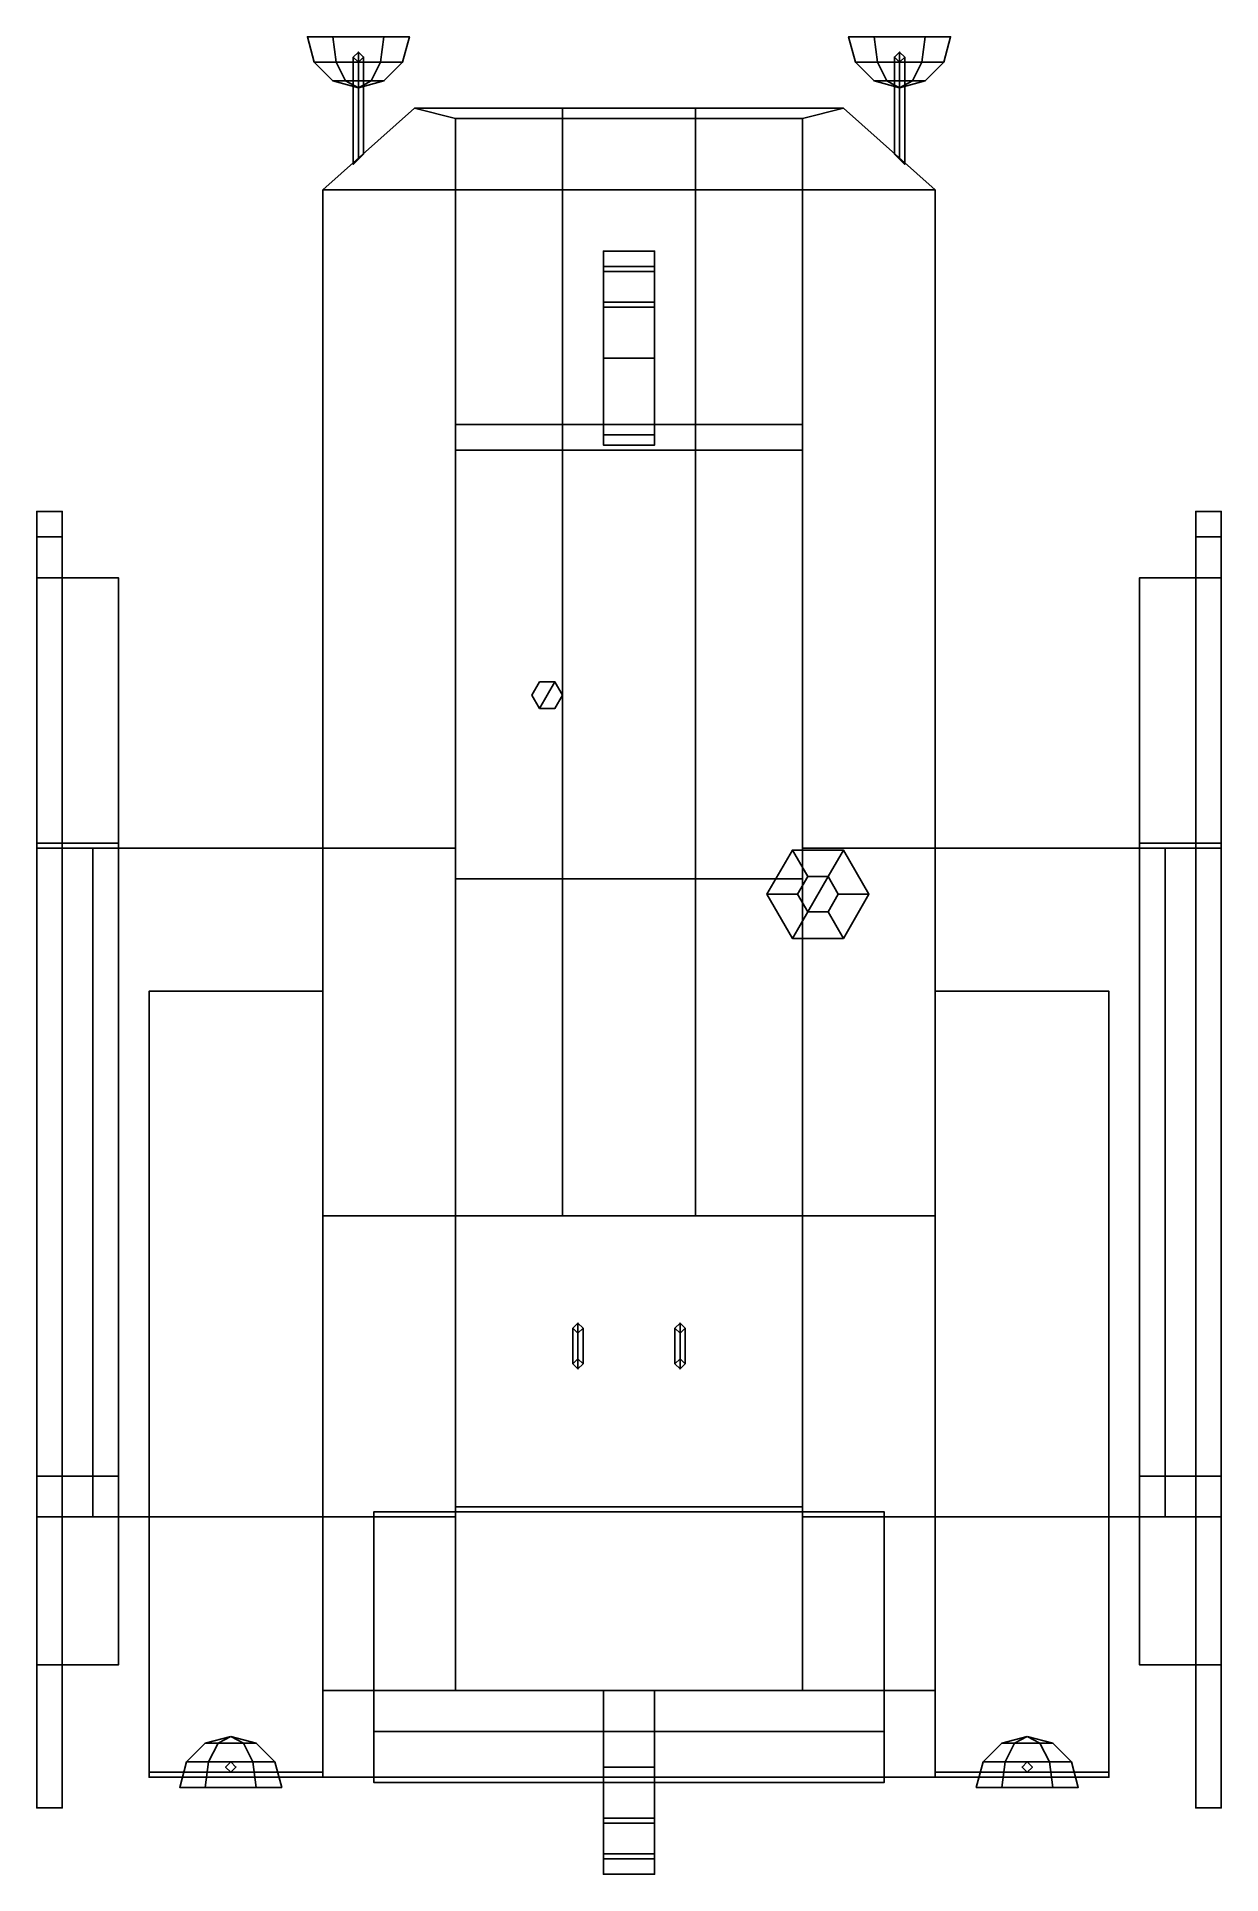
# Model space of a CAD drawing. Extents: x -1.16 to 1.16, y -1.63 to 1.97.
import ezdxf

# ---------------------------------------------------------------- set-up
doc = ezdxf.new("R2010")
doc.units = 0
doc.layers.get('0').update_dxf_attribs({"linetype": 'CONTINUOUS'})

msp = doc.modelspace()

# ---------------------------------------------------------------- linework, layer by layer
for points in [[(-0.48, 1.97, 1.8866), (-0.43, 1.97, 1.8), (-0.63, 1.97, 1.8), (-0.58, 1.97, 1.8866)], [(-0.5733, 1.92, 1.875), (-0.58, 1.97, 1.8866), (-0.63, 1.97, 1.8), (-0.6166, 1.92, 1.8)], [(-0.43, 1.97, 1.8), (-0.48, 1.97, 1.7134), (-0.58, 1.97, 1.7134), (-0.63, 1.97, 1.8)], [(-0.6166, 1.92, 1.8), (-0.63, 1.97, 1.8), (-0.58, 1.97, 1.7134), (-0.5733, 1.92, 1.725)], [(-0.5733, 1.92, 1.725), (-0.58, 1.97, 1.7134), (-0.48, 1.97, 1.7134), (-0.4867, 1.92, 1.725)], [(-0.4867, 1.92, 1.875), (-0.48, 1.97, 1.8866), (-0.58, 1.97, 1.8866), (-0.5733, 1.92, 1.875)], [(-0.4434, 1.92, 1.8), (-0.43, 1.97, 1.8), (-0.48, 1.97, 1.8866), (-0.4867, 1.92, 1.875)], [(-0.4867, 1.92, 1.725), (-0.48, 1.97, 1.7134), (-0.43, 1.97, 1.8), (-0.4434, 1.92, 1.8)], [(0.4434, 1.92, 1.8), (0.43, 1.97, 1.8), (0.48, 1.97, 1.7134), (0.4867, 1.92, 1.725)], [(0.4867, 1.92, 1.875), (0.48, 1.97, 1.8866), (0.43, 1.97, 1.8), (0.4434, 1.92, 1.8)], [(0.58, 1.97, 1.8866), (0.63, 1.97, 1.8), (0.43, 1.97, 1.8), (0.48, 1.97, 1.8866)], [(0.63, 1.97, 1.8), (0.58, 1.97, 1.7134), (0.48, 1.97, 1.7134), (0.43, 1.97, 1.8)], [(0.4867, 1.92, 1.725), (0.48, 1.97, 1.7134), (0.58, 1.97, 1.7134), (0.5733, 1.92, 1.725)], [(0.5733, 1.92, 1.875), (0.58, 1.97, 1.8866), (0.48, 1.97, 1.8866), (0.4867, 1.92, 1.875)], [(0.5733, 1.92, 1.725), (0.58, 1.97, 1.7134), (0.63, 1.97, 1.8), (0.6166, 1.92, 1.8)], [(0.6166, 1.92, 1.8), (0.63, 1.97, 1.8), (0.58, 1.97, 1.8866), (0.5733, 1.92, 1.875)], [(-0.555, 1.8834, 1.8433), (-0.5733, 1.92, 1.875), (-0.6166, 1.92, 1.8), (-0.58, 1.8834, 1.8)], [(-0.58, 1.8834, 1.8), (-0.6166, 1.92, 1.8), (-0.5733, 1.92, 1.725), (-0.555, 1.8834, 1.7567)], [(-0.555, 1.8834, 1.7567), (-0.5733, 1.92, 1.725), (-0.4867, 1.92, 1.725), (-0.505, 1.8834, 1.7567)], [(-0.505, 1.8834, 1.8433), (-0.4867, 1.92, 1.875), (-0.5733, 1.92, 1.875), (-0.555, 1.8834, 1.8433)], [(-0.53, 1.94, 1.65), (-0.54, 1.93, 1.66), (-0.54, 1.93, 1.73), (-0.53, 1.94, 1.73)], [(-0.53, 1.94, 1.67), (-0.54, 1.93, 1.66), (-0.54, 1.72, 1.66), (-0.53, 1.73, 1.67)], [(-0.54, 1.93, 1.66), (-0.53, 1.92, 1.67), (-0.53, 1.92, 1.73), (-0.54, 1.93, 1.73)], [(-0.54, 1.93, 1.66), (-0.53, 1.92, 1.65), (-0.53, 1.73, 1.65), (-0.54, 1.72, 1.66)], [(-0.52, 1.93, 1.66), (-0.53, 1.94, 1.65), (-0.53, 1.94, 1.73), (-0.52, 1.93, 1.73)], [(-0.52, 1.93, 1.66), (-0.53, 1.94, 1.67), (-0.53, 1.73, 1.67), (-0.52, 1.74, 1.66)], [(-0.53, 1.92, 1.67), (-0.52, 1.93, 1.66), (-0.52, 1.93, 1.73), (-0.53, 1.92, 1.73)], [(-0.53, 1.92, 1.65), (-0.52, 1.93, 1.66), (-0.52, 1.74, 1.66), (-0.53, 1.73, 1.65)], [(-0.48, 1.8834, 1.8), (-0.4434, 1.92, 1.8), (-0.4867, 1.92, 1.875), (-0.505, 1.8834, 1.8433)], [(-0.505, 1.8834, 1.7567), (-0.4867, 1.92, 1.725), (-0.4434, 1.92, 1.8), (-0.48, 1.8834, 1.8)], [(0.48, 1.8834, 1.8), (0.4434, 1.92, 1.8), (0.4867, 1.92, 1.725), (0.505, 1.8834, 1.7567)], [(0.505, 1.8834, 1.8433), (0.4867, 1.92, 1.875), (0.4434, 1.92, 1.8), (0.48, 1.8834, 1.8)], [(0.505, 1.8834, 1.7567), (0.4867, 1.92, 1.725), (0.5733, 1.92, 1.725), (0.555, 1.8834, 1.7567)], [(0.555, 1.8834, 1.8433), (0.5733, 1.92, 1.875), (0.4867, 1.92, 1.875), (0.505, 1.8834, 1.8433)], [(0.53, 1.94, 1.65), (0.52, 1.93, 1.66), (0.52, 1.93, 1.73), (0.53, 1.94, 1.73)], [(0.52, 1.93, 1.66), (0.53, 1.94, 1.65), (0.53, 1.73, 1.65), (0.52, 1.74, 1.66)], [(0.52, 1.93, 1.66), (0.53, 1.92, 1.67), (0.53, 1.92, 1.73), (0.52, 1.93, 1.73)], [(0.53, 1.92, 1.67), (0.52, 1.93, 1.66), (0.52, 1.74, 1.66), (0.53, 1.73, 1.67)], [(0.54, 1.93, 1.66), (0.53, 1.94, 1.65), (0.53, 1.94, 1.73), (0.54, 1.93, 1.73)], [(0.53, 1.94, 1.65), (0.54, 1.93, 1.66), (0.54, 1.72, 1.66), (0.53, 1.73, 1.65)], [(0.53, 1.92, 1.67), (0.54, 1.93, 1.66), (0.54, 1.93, 1.73), (0.53, 1.92, 1.73)], [(0.54, 1.93, 1.66), (0.53, 1.92, 1.67), (0.53, 1.73, 1.67), (0.54, 1.72, 1.66)], [(0.555, 1.8834, 1.7567), (0.5733, 1.92, 1.725), (0.6166, 1.92, 1.8), (0.58, 1.8834, 1.8)], [(0.58, 1.8834, 1.8), (0.6166, 1.92, 1.8), (0.5733, 1.92, 1.875), (0.555, 1.8834, 1.8433)], [(-0.53, 1.87, 1.8), (-0.555, 1.8834, 1.8433), (-0.58, 1.8834, 1.8), (-0.53, 1.87, 1.8)], [(-0.53, 1.87, 1.8), (-0.58, 1.8834, 1.8), (-0.555, 1.8834, 1.7567), (-0.53, 1.87, 1.8)], [(-0.53, 1.87, 1.8), (-0.505, 1.8834, 1.8433), (-0.555, 1.8834, 1.8433), (-0.53, 1.87, 1.8)], [(-0.53, 1.87, 1.8), (-0.555, 1.8834, 1.7567), (-0.505, 1.8834, 1.7567), (-0.53, 1.87, 1.8)], [(-0.53, 1.87, 1.8), (-0.48, 1.8834, 1.8), (-0.505, 1.8834, 1.8433), (-0.53, 1.87, 1.8)], [(-0.53, 1.87, 1.8), (-0.505, 1.8834, 1.7567), (-0.48, 1.8834, 1.8), (-0.53, 1.87, 1.8)], [(0.53, 1.87, 1.8), (0.48, 1.8834, 1.8), (0.505, 1.8834, 1.7567), (0.53, 1.87, 1.8)], [(0.53, 1.87, 1.8), (0.505, 1.8834, 1.8433), (0.48, 1.8834, 1.8), (0.53, 1.87, 1.8)], [(0.53, 1.87, 1.8), (0.505, 1.8834, 1.7567), (0.555, 1.8834, 1.7567), (0.53, 1.87, 1.8)], [(0.53, 1.87, 1.8), (0.555, 1.8834, 1.8433), (0.505, 1.8834, 1.8433), (0.53, 1.87, 1.8)], [(0.53, 1.87, 1.8), (0.555, 1.8834, 1.7567), (0.58, 1.8834, 1.8), (0.53, 1.87, 1.8)], [(0.53, 1.87, 1.8), (0.58, 1.8834, 1.8), (0.555, 1.8834, 1.8433), (0.53, 1.87, 1.8)], [(-0.42, 1.83, 0.86), (-0.6, 1.67, 0.86), (-0.6, 1.67, 1.9), (-0.42, 1.83, 1.9)], [(-0.42, 1.83, 1.9), (-0.6, 1.67, 1.9), (-0.13, 1.67, 1.99), (-0.13, 1.83, 1.99)], [(-0.34, 1.81, 0.81), (-0.34, 1.67, 0.78), (-0.6, 1.67, 0.86), (-0.42, 1.83, 0.86)], [(0.42, 1.83, 1.9), (0.42, 1.83, 0.86), (-0.42, 1.83, 0.86), (-0.42, 1.83, 1.9)], [(0.13, 1.83, 1.99), (0.42, 1.83, 1.9), (-0.42, 1.83, 1.9), (-0.13, 1.83, 1.99)], [(0.42, 1.83, 0.86), (0.34, 1.81, 0.81), (-0.34, 1.81, 0.81), (-0.42, 1.83, 0.86)], [(0.34, 1.81, 0.81), (0.34, 1.67, 0.78), (-0.34, 1.67, 0.78), (-0.34, 1.81, 0.81)], [(-0.13, 1.83, 1.99), (-0.13, 1.67, 1.99), (0.13, 1.67, 1.99), (0.13, 1.83, 1.99)], [(0.13, 1.67, 1.99), (0.6, 1.67, 1.9), (0.42, 1.83, 1.9), (0.13, 1.83, 1.99)], [(0.6, 1.67, 0.86), (0.34, 1.67, 0.78), (0.34, 1.81, 0.81), (0.42, 1.83, 0.86)], [(0.6, 1.67, 1.9), (0.6, 1.67, 0.86), (0.42, 1.83, 0.86), (0.42, 1.83, 1.9)], [(-0.6, 1.67, 0.86), (-0.6, -0.34, 0.86), (-0.6, -0.34, 1.9), (-0.6, 1.67, 1.9)], [(0.6, 1.67, 1.9), (0.6, 1.67, 0.86), (-0.6, 1.67, 0.86), (-0.6, 1.67, 1.9)], [(-0.6, 1.67, 1.9), (-0.6, 1.67, 0.86), (0.6, 1.67, 0.86), (0.6, 1.67, 1.9)], [(-0.6, 1.67, 1.9), (-0.6, -0.34, 1.9), (-0.13, -0.34, 1.99), (-0.13, 1.67, 1.99)], [(-0.34, 1.67, 0.78), (-0.34, -0.34, 0.68), (-0.6, -0.34, 0.86), (-0.6, 1.67, 0.86)], [(0.34, 1.67, 0.78), (0.34, -0.34, 0.68), (-0.34, -0.34, 0.68), (-0.34, 1.67, 0.78)], [(-0.13, 1.67, 1.99), (-0.13, -0.34, 1.99), (0.13, -0.34, 1.99), (0.13, 1.67, 1.99)], [(0.13, -0.34, 1.99), (0.6, -0.34, 1.9), (0.6, 1.67, 1.9), (0.13, 1.67, 1.99)], [(0.6, -0.34, 0.86), (0.34, -0.34, 0.68), (0.34, 1.67, 0.78), (0.6, 1.67, 0.86)], [(0.6, -0.34, 1.9), (0.6, -0.34, 0.86), (0.6, 1.67, 0.86), (0.6, 1.67, 1.9)], [(-0.05, 1.55, 0.5), (-0.05, 1.52, 0.4), (-0.05, 1.51, 0.47), (-0.05, 1.51, 0.59)], [(0.05, 1.51, 0.59), (0.05, 1.55, 0.5), (-0.05, 1.55, 0.5), (-0.05, 1.51, 0.59)], [(0.05, 1.55, 0.5), (0.05, 1.52, 0.4), (-0.05, 1.52, 0.4), (-0.05, 1.55, 0.5)], [(0.05, 1.51, 0.47), (0.05, 1.52, 0.4), (0.05, 1.55, 0.5), (0.05, 1.51, 0.59)], [(-0.05, 1.52, 0.4), (-0.05, 1.45, 0.4), (-0.05, 1.44, 0.47), (-0.05, 1.51, 0.47)], [(0.05, 1.52, 0.4), (0.05, 1.45, 0.4), (-0.05, 1.45, 0.4), (-0.05, 1.52, 0.4)], [(0.05, 1.44, 0.47), (0.05, 1.45, 0.4), (0.05, 1.52, 0.4), (0.05, 1.51, 0.47)], [(-0.05, 1.51, 0.47), (-0.05, 1.44, 0.47), (0.05, 1.44, 0.47), (0.05, 1.51, 0.47)], [(-0.05, 1.51, 0.59), (-0.05, 1.51, 0.47), (0.05, 1.51, 0.47), (0.05, 1.51, 0.59)], [(-0.05, 1.45, 0.4), (-0.05, 1.34, 0.45), (-0.05, 1.34, 0.58), (-0.05, 1.44, 0.47)], [(0.05, 1.45, 0.4), (0.05, 1.34, 0.45), (-0.05, 1.34, 0.45), (-0.05, 1.45, 0.4)], [(-0.05, 1.44, 0.47), (-0.05, 1.34, 0.58), (0.05, 1.34, 0.58), (0.05, 1.44, 0.47)], [(0.05, 1.34, 0.58), (0.05, 1.34, 0.45), (0.05, 1.45, 0.4), (0.05, 1.44, 0.47)], [(-0.05, 1.34, 0.4), (-0.05, 1.17, 0.4), (-0.05, 1.19, 0.58), (-0.05, 1.34, 0.58)], [(0.05, 1.34, 0.45), (0.05, 1.34, 0.4), (-0.05, 1.34, 0.4), (-0.05, 1.34, 0.45)], [(0.05, 1.34, 0.4), (0.05, 1.17, 0.4), (-0.05, 1.17, 0.4), (-0.05, 1.34, 0.4)], [(-0.05, 1.34, 0.58), (-0.05, 1.19, 0.58), (0.05, 1.19, 0.58), (0.05, 1.34, 0.58)], [(0.05, 1.19, 0.58), (0.05, 1.17, 0.4), (0.05, 1.34, 0.4), (0.05, 1.34, 0.58)], [(-0.34, 1.16, 0.26), (-0.34, -1.27, 0.26), (-0.34, -1.27, 0.68), (-0.34, 1.21, 0.76)], [(0.34, 1.21, 0.76), (0.34, 1.16, 0.26), (-0.34, 1.16, 0.26), (-0.34, 1.21, 0.76)], [(0.34, -1.27, 0.68), (0.34, -1.27, 0.26), (0.34, 1.16, 0.26), (0.34, 1.21, 0.76)], [(0.34, 1.16, 0.26), (0.34, -1.27, 0.26), (-0.34, -1.27, 0.26), (-0.34, 1.16, 0.26)], [(-1.16, 0.99, 0.26), (-1.16, -1.5, 0.26), (-1.16, -1.5, 0.41), (-1.16, 1.04, 0.41)], [(-1.11, 1.04, 0.41), (-1.11, 0.99, 0.26), (-1.16, 0.99, 0.26), (-1.16, 1.04, 0.41)], [(-1.16, 1.04, 0.41), (-1.16, -1.5, 0.41), (-1.11, -1.5, 0.41), (-1.11, 1.04, 0.41)], [(-1.11, -1.5, 0.41), (-1.11, -1.5, 0.26), (-1.11, 0.99, 0.26), (-1.11, 1.04, 0.41)], [(1.11, 0.99, 0.26), (1.11, -1.5, 0.26), (1.11, -1.5, 0.41), (1.11, 1.04, 0.41)], [(1.11, 1.04, 0.41), (1.11, -1.5, 0.41), (1.16, -1.5, 0.41), (1.16, 1.04, 0.41)], [(1.16, 1.04, 0.41), (1.16, 0.99, 0.26), (1.11, 0.99, 0.26), (1.11, 1.04, 0.41)], [(1.16, -1.5, 0.41), (1.16, -1.5, 0.26), (1.16, 0.99, 0.26), (1.16, 1.04, 0.41)], [(-1.16, 0.91, 0.14), (-1.16, -1.22, 0.14), (-1.16, -1.5, 0.26), (-1.16, 0.99, 0.26)], [(-1.11, 0.99, 0.26), (-1.11, 0.91, 0.14), (-1.16, 0.91, 0.14), (-1.16, 0.99, 0.26)], [(-1.11, -1.5, 0.26), (-1.11, -1.22, 0.14), (-1.11, 0.91, 0.14), (-1.11, 0.99, 0.26)], [(1.11, 0.91, 0.14), (1.11, -1.22, 0.14), (1.11, -1.5, 0.26), (1.11, 0.99, 0.26)], [(1.16, 0.99, 0.26), (1.16, 0.91, 0.14), (1.11, 0.91, 0.14), (1.11, 0.99, 0.26)], [(1.16, -1.5, 0.26), (1.16, -1.22, 0.14), (1.16, 0.91, 0.14), (1.16, 0.99, 0.26)], [(-1.16, 0.39, 0.05), (-1.16, -0.85, 0.05), (-1.16, -1.22, 0.14), (-1.16, 0.91, 0.14)], [(-1, 0.91, 0.14), (-1, 0.39, 0.05), (-1.16, 0.39, 0.05), (-1.16, 0.91, 0.14)], [(-1.11, 0.91, 0.14), (-1.11, -1.22, 0.14), (-1, -1.22, 0.14), (-1, 0.91, 0.14)], [(-1, -1.22, 0.14), (-1, -0.85, 0.05), (-1, 0.39, 0.05), (-1, 0.91, 0.14)], [(1, 0.39, 0.05), (1, -0.85, 0.05), (1, -1.22, 0.14), (1, 0.91, 0.14)], [(1.16, 0.91, 0.14), (1.16, 0.39, 0.05), (1, 0.39, 0.05), (1, 0.91, 0.14)], [(1, 0.91, 0.14), (1, -1.22, 0.14), (1.11, -1.22, 0.14), (1.11, 0.91, 0.14)], [(1.16, -1.22, 0.14), (1.16, -0.85, 0.05), (1.16, 0.39, 0.05), (1.16, 0.91, 0.14)], [(-0.175, 0.706, 1.98), (-0.19, 0.68, 1.97), (-0.19, 0.68, 2.77), (-0.175, 0.706, 2.77)], [(-0.175, 0.706, 2.77), (-0.19, 0.68, 2.77), (-0.175, 0.654, 2.77), (-0.145, 0.706, 2.77)], [(-0.145, 0.706, 1.98), (-0.175, 0.706, 1.98), (-0.175, 0.706, 2.77), (-0.145, 0.706, 2.77)], [(-0.145, 0.706, 2.77), (-0.175, 0.654, 2.77), (-0.145, 0.654, 2.77), (-0.13, 0.68, 2.77)], [(-0.13, 0.68, 1.99), (-0.145, 0.706, 1.98), (-0.145, 0.706, 2.77), (-0.13, 0.68, 2.77)], [(-0.19, 0.68, 1.97), (-0.175, 0.654, 1.98), (-0.175, 0.654, 2.77), (-0.19, 0.68, 2.77)], [(-0.175, 0.654, 1.98), (-0.145, 0.654, 1.98), (-0.145, 0.654, 2.77), (-0.175, 0.654, 2.77)], [(-0.145, 0.654, 1.98), (-0.13, 0.68, 1.99), (-0.13, 0.68, 2.77), (-0.145, 0.654, 2.77)], [(-1, 0.39, 0.05), (-1, -0.85, 0.05), (-1.16, -0.85, 0.05), (-1.16, 0.39, 0.05)], [(-0.34, 0.38, 0.66), (-0.34, 0.38, 0.41), (-1.16, 0.38, 0.41), (-1.05, 0.38, 0.66)], [(-1.05, 0.38, 0.66), (-1.16, 0.38, 0.41), (-1.16, -0.93, 0.41), (-1.05, -0.93, 0.66)], [(-1.11, -0.93, 0.41), (-1.11, 0.38, 0.41), (-0.34, 0.38, 0.41), (-0.34, -0.93, 0.41)], [(-0.34, -0.93, 0.66), (-0.34, 0.38, 0.66), (-1.05, 0.38, 0.66), (-1.05, -0.93, 0.66)], [(0.32, 0.3766, 2.16), (0.27, 0.29, 2.16), (0.27, 0.29, 2.24), (0.32, 0.3766, 2.24)], [(0.35, 0.3246, 2.1), (0.33, 0.29, 2.1), (0.27, 0.29, 2.16), (0.32, 0.3766, 2.16)], [(0.33, 0.29, 2.27), (0.35, 0.3246, 2.27), (0.32, 0.3766, 2.24), (0.27, 0.29, 2.24)], [(0.42, 0.3766, 2.16), (0.32, 0.3766, 2.16), (0.32, 0.3766, 2.24), (0.42, 0.3766, 2.24)], [(0.39, 0.3246, 2.1), (0.35, 0.3246, 2.1), (0.32, 0.3766, 2.16), (0.42, 0.3766, 2.16)], [(0.35, 0.3246, 2.27), (0.39, 0.3246, 2.27), (0.42, 0.3766, 2.24), (0.32, 0.3766, 2.24)], [(1.05, 0.38, 0.66), (1.16, 0.38, 0.41), (0.34, 0.38, 0.41), (0.34, 0.38, 0.66)], [(1.11, 0.38, 0.41), (1.11, -0.93, 0.41), (0.34, -0.93, 0.41), (0.34, 0.38, 0.41)], [(0.34, 0.38, 0.66), (0.34, -0.93, 0.66), (1.05, -0.93, 0.66), (1.05, 0.38, 0.66)], [(0.41, 0.29, 2.1), (0.39, 0.3246, 2.1), (0.42, 0.3766, 2.16), (0.47, 0.29, 2.16)], [(0.39, 0.3246, 2.27), (0.41, 0.29, 2.27), (0.47, 0.29, 2.24), (0.42, 0.3766, 2.24)], [(0.47, 0.29, 2.16), (0.42, 0.3766, 2.16), (0.42, 0.3766, 2.24), (0.47, 0.29, 2.24)], [(1.16, 0.39, 0.05), (1.16, -0.85, 0.05), (1, -0.85, 0.05), (1, 0.39, 0.05)], [(1.05, -0.93, 0.66), (1.16, -0.93, 0.41), (1.16, 0.38, 0.41), (1.05, 0.38, 0.66)], [(0.35, 0.3246, 1.94), (0.33, 0.29, 1.95), (0.33, 0.29, 2.1), (0.35, 0.3246, 2.1)], [(0.35, 0.2554, 2.27), (0.39, 0.3246, 2.27), (0.35, 0.3246, 2.27), (0.33, 0.29, 2.27)], [(0.39, 0.3246, 1.94), (0.35, 0.3246, 1.94), (0.35, 0.3246, 2.1), (0.39, 0.3246, 2.1)], [(0.39, 0.2554, 2.27), (0.41, 0.29, 2.27), (0.39, 0.3246, 2.27), (0.35, 0.2554, 2.27)], [(0.41, 0.29, 1.93), (0.39, 0.3246, 1.94), (0.39, 0.3246, 2.1), (0.41, 0.29, 2.1)], [(-0.34, 0.32, 0.72), (-0.34, -0.91, 0.68), (0.34, -0.91, 0.68), (0.34, 0.32, 0.72)], [(0.27, 0.29, 2.16), (0.32, 0.2034, 2.16), (0.32, 0.2034, 2.24), (0.27, 0.29, 2.24)], [(0.33, 0.29, 2.1), (0.35, 0.2554, 2.1), (0.32, 0.2034, 2.16), (0.27, 0.29, 2.16)], [(0.35, 0.2554, 2.27), (0.33, 0.29, 2.27), (0.27, 0.29, 2.24), (0.32, 0.2034, 2.24)], [(0.33, 0.29, 1.95), (0.35, 0.2554, 1.94), (0.35, 0.2554, 2.1), (0.33, 0.29, 2.1)], [(0.39, 0.2554, 1.94), (0.41, 0.29, 1.93), (0.41, 0.29, 2.1), (0.39, 0.2554, 2.1)], [(0.39, 0.2554, 2.1), (0.41, 0.29, 2.1), (0.47, 0.29, 2.16), (0.42, 0.2034, 2.16)], [(0.41, 0.29, 2.27), (0.39, 0.2554, 2.27), (0.42, 0.2034, 2.24), (0.47, 0.29, 2.24)], [(0.42, 0.2034, 2.16), (0.47, 0.29, 2.16), (0.47, 0.29, 2.24), (0.42, 0.2034, 2.24)], [(0.35, 0.2554, 2.1), (0.39, 0.2554, 2.1), (0.42, 0.2034, 2.16), (0.32, 0.2034, 2.16)], [(0.39, 0.2554, 2.27), (0.35, 0.2554, 2.27), (0.32, 0.2034, 2.24), (0.42, 0.2034, 2.24)], [(0.35, 0.2554, 1.94), (0.39, 0.2554, 1.94), (0.39, 0.2554, 2.1), (0.35, 0.2554, 2.1)], [(0.32, 0.2034, 2.16), (0.42, 0.2034, 2.16), (0.42, 0.2034, 2.24), (0.32, 0.2034, 2.24)], [(-0.6, 0.1, 1.27), (-0.6, -1.44, 1.27), (-0.94, -1.44, 1.27), (-0.94, 0.1, 1.27)], [(-0.94, 0.1, 1.29), (-0.94, -1.43, 1.29), (-0.6, -1.43, 1.29), (-0.6, 0.1, 1.29)], [(-0.94, -1.44, 1.27), (-0.94, -1.43, 1.29), (-0.94, 0.1, 1.29), (-0.94, 0.1, 1.27)], [(-0.94, 0.1, 1.27), (-0.94, 0.1, 1.29), (-0.6, 0.1, 1.29), (-0.6, 0.1, 1.27)], [(0.6, 0.1, 1.29), (0.6, -1.44, 1.29), (0.94, -1.44, 1.29), (0.94, 0.1, 1.29)], [(0.94, 0.1, 1.29), (0.94, 0.1, 1.27), (0.6, 0.1, 1.27), (0.6, 0.1, 1.29)], [(0.94, 0.1, 1.27), (0.94, -1.43, 1.27), (0.6, -1.43, 1.27), (0.6, 0.1, 1.27)], [(0.94, -1.44, 1.29), (0.94, -1.43, 1.27), (0.94, 0.1, 1.27), (0.94, 0.1, 1.29)], [(-0.6, -0.34, 1.9), (-0.6, -0.34, 1.29), (0.6, -0.34, 1.29), (0.6, -0.34, 1.9)], [(-0.13, -0.34, 1.99), (-0.6, -0.34, 1.9), (0.6, -0.34, 1.9), (0.13, -0.34, 1.99)], [(-0.6, -0.34, 0.86), (-0.6, -1.27, 0.86), (-0.6, -1.44, 1.29), (-0.6, -0.34, 1.29)], [(-0.6, -0.34, 1.29), (-0.6, -1.44, 1.29), (0.6, -1.44, 1.29), (0.6, -0.34, 1.29)], [(-0.34, -0.34, 0.68), (-0.34, -1.27, 0.68), (-0.6, -1.27, 0.86), (-0.6, -0.34, 0.86)], [(0.6, -1.27, 0.86), (0.34, -1.27, 0.68), (0.34, -0.34, 0.68), (0.6, -0.34, 0.86)], [(0.6, -1.44, 1.29), (0.6, -1.27, 0.86), (0.6, -0.34, 0.86), (0.6, -0.34, 1.29)], [(-0.1, -0.62, 1.71), (-0.11, -0.63, 1.71), (-0.11, -0.56, 1.86), (-0.1, -0.55, 1.86)], [(-0.11, -0.56, 1.86), (-0.1, -0.57, 1.86), (-0.09, -0.56, 1.86), (-0.1, -0.55, 1.86)], [(-0.11, -0.63, 1.71), (-0.1, -0.64, 1.71), (-0.1, -0.57, 1.86), (-0.11, -0.56, 1.86)], [(-0.09, -0.63, 1.71), (-0.1, -0.62, 1.71), (-0.1, -0.55, 1.86), (-0.09, -0.56, 1.86)], [(-0.1, -0.64, 1.71), (-0.09, -0.63, 1.71), (-0.09, -0.56, 1.86), (-0.1, -0.57, 1.86)], [(0.1, -0.62, 1.71), (0.09, -0.63, 1.71), (0.09, -0.56, 1.86), (0.1, -0.55, 1.86)], [(0.09, -0.56, 1.86), (0.1, -0.57, 1.86), (0.11, -0.56, 1.86), (0.1, -0.55, 1.86)], [(0.09, -0.63, 1.71), (0.1, -0.64, 1.71), (0.1, -0.57, 1.86), (0.09, -0.56, 1.86)], [(0.11, -0.63, 1.71), (0.1, -0.62, 1.71), (0.1, -0.55, 1.86), (0.11, -0.56, 1.86)], [(0.1, -0.64, 1.71), (0.11, -0.63, 1.71), (0.11, -0.56, 1.86), (0.1, -0.57, 1.86)], [(-0.1, -0.62, 1.29), (-0.11, -0.63, 1.29), (-0.11, -0.63, 1.71), (-0.1, -0.62, 1.71)], [(-0.11, -0.63, 1.29), (-0.1, -0.64, 1.29), (-0.1, -0.64, 1.71), (-0.11, -0.63, 1.71)], [(-0.09, -0.63, 1.29), (-0.1, -0.62, 1.29), (-0.1, -0.62, 1.71), (-0.09, -0.63, 1.71)], [(-0.1, -0.64, 1.29), (-0.09, -0.63, 1.29), (-0.09, -0.63, 1.71), (-0.1, -0.64, 1.71)], [(0.1, -0.62, 1.29), (0.09, -0.63, 1.29), (0.09, -0.63, 1.71), (0.1, -0.62, 1.71)], [(0.09, -0.63, 1.29), (0.1, -0.64, 1.29), (0.1, -0.64, 1.71), (0.09, -0.63, 1.71)], [(0.11, -0.63, 1.29), (0.1, -0.62, 1.29), (0.1, -0.62, 1.71), (0.11, -0.63, 1.71)], [(0.1, -0.64, 1.29), (0.11, -0.63, 1.29), (0.11, -0.63, 1.71), (0.1, -0.64, 1.71)], [(-1.16, -1.22, 0.14), (-1.16, -0.85, 0.05), (-1, -0.85, 0.05), (-1, -1.22, 0.14)], [(1, -1.22, 0.14), (1, -0.85, 0.05), (1.16, -0.85, 0.05), (1.16, -1.22, 0.14)], [(-1.05, -0.93, 0.66), (-1.16, -0.93, 0.41), (-0.34, -0.93, 0.41), (-0.34, -0.93, 0.66)], [(-0.5, -0.92, 1.29), (-0.5, -1.44, 1.29), (-0.5, -1.45, 1.8), (-0.5, -0.92, 1.8)], [(-0.5, -0.92, 1.8), (-0.5, -1.45, 1.8), (0.5, -1.45, 1.8), (0.5, -0.92, 1.8)], [(0.5, -0.92, 1.8), (0.5, -0.92, 1.29), (-0.5, -0.92, 1.29), (-0.5, -0.92, 1.8)], [(0.34, -0.93, 0.66), (0.34, -0.93, 0.41), (1.16, -0.93, 0.41), (1.05, -0.93, 0.66)], [(0.5, -1.45, 1.8), (0.5, -1.44, 1.29), (0.5, -0.92, 1.29), (0.5, -0.92, 1.8)], [(-1.16, -1.5, 0.26), (-1.16, -1.22, 0.14), (-1.11, -1.22, 0.14), (-1.11, -1.5, 0.26)], [(1.11, -1.5, 0.26), (1.11, -1.22, 0.14), (1.16, -1.22, 0.14), (1.16, -1.5, 0.26)], [(-0.6, -1.44, 1.29), (-0.6, -1.27, 0.86), (0.6, -1.27, 0.86), (0.6, -1.44, 1.29)], [(-0.6, -1.27, 0.86), (-0.34, -1.27, 0.68), (0.34, -1.27, 0.68), (0.6, -1.27, 0.86)], [(-0.34, -1.27, 0.68), (-0.34, -1.27, 0.26), (0.34, -1.27, 0.26), (0.34, -1.27, 0.68)], [(-0.05, -1.27, 0.58), (-0.05, -1.27, 0.4), (-0.05, -1.42, 0.4), (-0.05, -1.42, 0.58)], [(-0.05, -1.42, 0.4), (-0.05, -1.27, 0.4), (0.05, -1.27, 0.4), (0.05, -1.42, 0.4)], [(0.05, -1.42, 0.58), (0.05, -1.27, 0.58), (-0.05, -1.27, 0.58), (-0.05, -1.42, 0.58)], [(0.05, -1.42, 0.4), (0.05, -1.27, 0.4), (0.05, -1.27, 0.58), (0.05, -1.42, 0.58)], [(-0.78, -1.36, 1.51), (-0.83, -1.3734, 1.51), (-0.805, -1.3734, 1.5533), (-0.78, -1.36, 1.51)], [(-0.78, -1.36, 1.51), (-0.805, -1.3734, 1.4667), (-0.83, -1.3734, 1.51), (-0.78, -1.36, 1.51)], [(-0.78, -1.36, 1.51), (-0.805, -1.3734, 1.5533), (-0.755, -1.3734, 1.5533), (-0.78, -1.36, 1.51)], [(-0.78, -1.36, 1.51), (-0.755, -1.3734, 1.4667), (-0.805, -1.3734, 1.4667), (-0.78, -1.36, 1.51)], [(-0.78, -1.36, 1.51), (-0.755, -1.3734, 1.5533), (-0.73, -1.3734, 1.51), (-0.78, -1.36, 1.51)], [(-0.78, -1.36, 1.51), (-0.73, -1.3734, 1.51), (-0.755, -1.3734, 1.4667), (-0.78, -1.36, 1.51)], [(-0.5, -1.35, 1.8), (-0.5, -1.45, 1.8), (-0.5, -1.45, 2.11), (-0.5, -1.35, 2.11)], [(-0.5, -1.35, 2.11), (-0.5, -1.45, 2.11), (0.5, -1.45, 2.11), (0.5, -1.35, 2.11)], [(0.5, -1.35, 2.11), (0.5, -1.35, 1.8), (-0.5, -1.35, 1.8), (-0.5, -1.35, 2.11)], [(0.5, -1.45, 2.11), (0.5, -1.45, 1.8), (0.5, -1.35, 1.8), (0.5, -1.35, 2.11)], [(0.78, -1.36, 1.51), (0.73, -1.3734, 1.51), (0.755, -1.3734, 1.5533), (0.78, -1.36, 1.51)], [(0.78, -1.36, 1.51), (0.755, -1.3734, 1.4667), (0.73, -1.3734, 1.51), (0.78, -1.36, 1.51)], [(0.78, -1.36, 1.51), (0.755, -1.3734, 1.5533), (0.805, -1.3734, 1.5533), (0.78, -1.36, 1.51)], [(0.78, -1.36, 1.51), (0.805, -1.3734, 1.4667), (0.755, -1.3734, 1.4667), (0.78, -1.36, 1.51)], [(0.78, -1.36, 1.51), (0.805, -1.3734, 1.5533), (0.83, -1.3734, 1.51), (0.78, -1.36, 1.51)], [(0.78, -1.36, 1.51), (0.83, -1.3734, 1.51), (0.805, -1.3734, 1.4667), (0.78, -1.36, 1.51)], [(-0.83, -1.3734, 1.51), (-0.8666, -1.41, 1.51), (-0.8233, -1.41, 1.585), (-0.805, -1.3734, 1.5533)], [(-0.805, -1.3734, 1.4667), (-0.8233, -1.41, 1.435), (-0.8666, -1.41, 1.51), (-0.83, -1.3734, 1.51)], [(-0.755, -1.3734, 1.4667), (-0.7367, -1.41, 1.435), (-0.8233, -1.41, 1.435), (-0.805, -1.3734, 1.4667)], [(-0.805, -1.3734, 1.5533), (-0.8233, -1.41, 1.585), (-0.7367, -1.41, 1.585), (-0.755, -1.3734, 1.5533)], [(-0.755, -1.3734, 1.5533), (-0.7367, -1.41, 1.585), (-0.6934, -1.41, 1.51), (-0.73, -1.3734, 1.51)], [(-0.73, -1.3734, 1.51), (-0.6934, -1.41, 1.51), (-0.7367, -1.41, 1.435), (-0.755, -1.3734, 1.4667)], [(0.73, -1.3734, 1.51), (0.6934, -1.41, 1.51), (0.7367, -1.41, 1.585), (0.755, -1.3734, 1.5533)], [(0.755, -1.3734, 1.4667), (0.7367, -1.41, 1.435), (0.6934, -1.41, 1.51), (0.73, -1.3734, 1.51)], [(0.805, -1.3734, 1.4667), (0.8233, -1.41, 1.435), (0.7367, -1.41, 1.435), (0.755, -1.3734, 1.4667)], [(0.755, -1.3734, 1.5533), (0.7367, -1.41, 1.585), (0.8233, -1.41, 1.585), (0.805, -1.3734, 1.5533)], [(0.805, -1.3734, 1.5533), (0.8233, -1.41, 1.585), (0.8666, -1.41, 1.51), (0.83, -1.3734, 1.51)], [(0.83, -1.3734, 1.51), (0.8666, -1.41, 1.51), (0.8233, -1.41, 1.435), (0.805, -1.3734, 1.4667)], [(-0.6, -1.44, 1.27), (-0.6, -1.43, 1.29), (-0.94, -1.43, 1.29), (-0.94, -1.44, 1.27)], [(-0.8666, -1.41, 1.51), (-0.88, -1.46, 1.51), (-0.83, -1.46, 1.5966), (-0.8233, -1.41, 1.585)], [(-0.8233, -1.41, 1.435), (-0.83, -1.46, 1.4234), (-0.88, -1.46, 1.51), (-0.8666, -1.41, 1.51)], [(-0.7367, -1.41, 1.435), (-0.73, -1.46, 1.4234), (-0.83, -1.46, 1.4234), (-0.8233, -1.41, 1.435)], [(-0.8233, -1.41, 1.585), (-0.83, -1.46, 1.5966), (-0.73, -1.46, 1.5966), (-0.7367, -1.41, 1.585)], [(-0.78, -1.41, 1.29), (-0.79, -1.42, 1.29), (-0.79, -1.42, 1.44), (-0.78, -1.41, 1.44)], [(-0.79, -1.42, 1.29), (-0.78, -1.43, 1.29), (-0.78, -1.43, 1.44), (-0.79, -1.42, 1.44)], [(-0.77, -1.42, 1.29), (-0.78, -1.41, 1.29), (-0.78, -1.41, 1.44), (-0.77, -1.42, 1.44)], [(-0.78, -1.43, 1.29), (-0.77, -1.42, 1.29), (-0.77, -1.42, 1.44), (-0.78, -1.43, 1.44)], [(-0.7367, -1.41, 1.585), (-0.73, -1.46, 1.5966), (-0.68, -1.46, 1.51), (-0.6934, -1.41, 1.51)], [(-0.6934, -1.41, 1.51), (-0.68, -1.46, 1.51), (-0.73, -1.46, 1.4234), (-0.7367, -1.41, 1.435)], [(-0.5, -1.45, 1.8), (-0.5, -1.44, 1.29), (0.5, -1.44, 1.29), (0.5, -1.45, 1.8)], [(-0.05, -1.42, 0.45), (-0.05, -1.42, 0.4), (0.05, -1.42, 0.4), (0.05, -1.42, 0.45)], [(-0.05, -1.42, 0.58), (-0.05, -1.42, 0.45), (-0.05, -1.53, 0.4), (-0.05, -1.52, 0.47)], [(-0.05, -1.53, 0.4), (-0.05, -1.42, 0.45), (0.05, -1.42, 0.45), (0.05, -1.53, 0.4)], [(0.05, -1.52, 0.47), (0.05, -1.42, 0.58), (-0.05, -1.42, 0.58), (-0.05, -1.52, 0.47)], [(0.05, -1.53, 0.4), (0.05, -1.42, 0.45), (0.05, -1.42, 0.58), (0.05, -1.52, 0.47)], [(0.6, -1.44, 1.29), (0.6, -1.43, 1.27), (0.94, -1.43, 1.27), (0.94, -1.44, 1.29)], [(0.6934, -1.41, 1.51), (0.68, -1.46, 1.51), (0.73, -1.46, 1.5966), (0.7367, -1.41, 1.585)], [(0.7367, -1.41, 1.435), (0.73, -1.46, 1.4234), (0.68, -1.46, 1.51), (0.6934, -1.41, 1.51)], [(0.8233, -1.41, 1.435), (0.83, -1.46, 1.4234), (0.73, -1.46, 1.4234), (0.7367, -1.41, 1.435)], [(0.7367, -1.41, 1.585), (0.73, -1.46, 1.5966), (0.83, -1.46, 1.5966), (0.8233, -1.41, 1.585)], [(0.78, -1.41, 1.29), (0.77, -1.42, 1.29), (0.77, -1.42, 1.44), (0.78, -1.41, 1.44)], [(0.77, -1.42, 1.29), (0.78, -1.43, 1.29), (0.78, -1.43, 1.44), (0.77, -1.42, 1.44)], [(0.79, -1.42, 1.29), (0.78, -1.41, 1.29), (0.78, -1.41, 1.44), (0.79, -1.42, 1.44)], [(0.78, -1.43, 1.29), (0.79, -1.42, 1.29), (0.79, -1.42, 1.44), (0.78, -1.43, 1.44)], [(0.8233, -1.41, 1.585), (0.83, -1.46, 1.5966), (0.88, -1.46, 1.51), (0.8666, -1.41, 1.51)], [(0.8666, -1.41, 1.51), (0.88, -1.46, 1.51), (0.83, -1.46, 1.4234), (0.8233, -1.41, 1.435)], [(-0.83, -1.46, 1.5966), (-0.88, -1.46, 1.51), (-0.68, -1.46, 1.51), (-0.73, -1.46, 1.5966)], [(-0.88, -1.46, 1.51), (-0.83, -1.46, 1.4234), (-0.73, -1.46, 1.4234), (-0.68, -1.46, 1.51)], [(-0.5, -1.45, 2.11), (-0.5, -1.45, 1.8), (0.5, -1.45, 1.8), (0.5, -1.45, 2.11)], [(0.73, -1.46, 1.5966), (0.68, -1.46, 1.51), (0.88, -1.46, 1.51), (0.83, -1.46, 1.5966)], [(0.68, -1.46, 1.51), (0.73, -1.46, 1.4234), (0.83, -1.46, 1.4234), (0.88, -1.46, 1.51)], [(-1.16, -1.5, 0.41), (-1.16, -1.5, 0.26), (-1.11, -1.5, 0.26), (-1.11, -1.5, 0.41)], [(1.11, -1.5, 0.41), (1.11, -1.5, 0.26), (1.16, -1.5, 0.26), (1.16, -1.5, 0.41)], [(-0.05, -1.52, 0.47), (-0.05, -1.53, 0.4), (-0.05, -1.6, 0.4), (-0.05, -1.59, 0.47)], [(0.05, -1.59, 0.47), (0.05, -1.52, 0.47), (-0.05, -1.52, 0.47), (-0.05, -1.59, 0.47)], [(-0.05, -1.6, 0.4), (-0.05, -1.53, 0.4), (0.05, -1.53, 0.4), (0.05, -1.6, 0.4)], [(0.05, -1.6, 0.4), (0.05, -1.53, 0.4), (0.05, -1.52, 0.47), (0.05, -1.59, 0.47)], [(-0.05, -1.59, 0.47), (-0.05, -1.6, 0.4), (-0.05, -1.63, 0.5), (-0.05, -1.59, 0.59)], [(-0.05, -1.59, 0.59), (-0.05, -1.63, 0.5), (0.05, -1.63, 0.5), (0.05, -1.59, 0.59)], [(0.05, -1.59, 0.59), (0.05, -1.59, 0.47), (-0.05, -1.59, 0.47), (-0.05, -1.59, 0.59)], [(-0.05, -1.63, 0.5), (-0.05, -1.6, 0.4), (0.05, -1.6, 0.4), (0.05, -1.63, 0.5)], [(0.05, -1.63, 0.5), (0.05, -1.6, 0.4), (0.05, -1.59, 0.47), (0.05, -1.59, 0.59)]]:
    msp.add_3dface(points)

doc.saveas('drawing.dxf')
